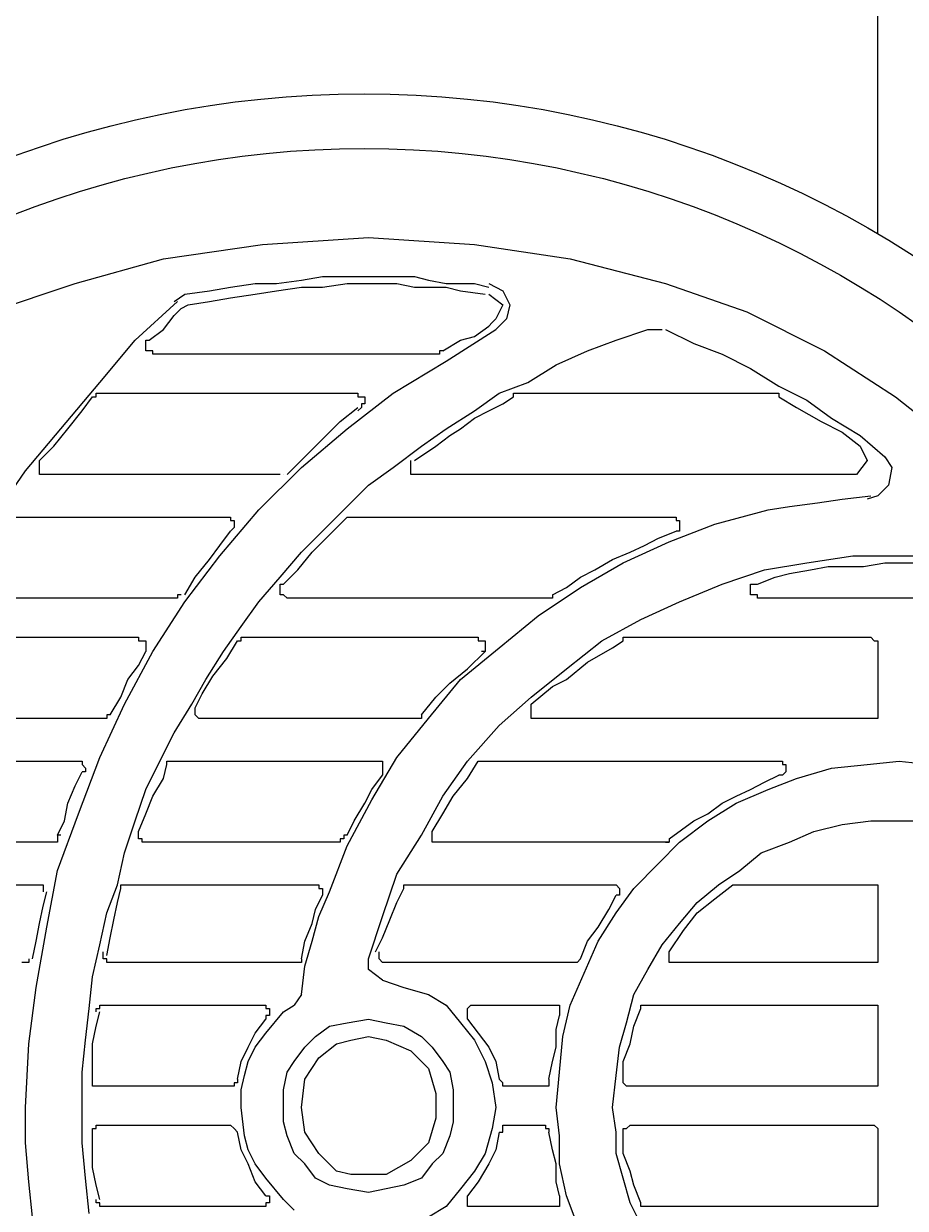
# Model space of a CAD drawing. Extents: x -14808 to 281570, y -29214 to 19989.
# Drawn here: x -57.2 to 55.7, y 10421.3 to 10573 of the extents above; entities that cross this region are included whole.
import ezdxf

# ---------------------------------------------------------------- set-up
doc = ezdxf.new("R2010")
doc.units = 0
doc.header["$LTSCALE"] = 0.25
doc.layers.add('PW-EQPM', color=31, linetype='Continuous')

# ---------------------------------------------------------------- blocks, each defined once
blk = doc.blocks.new('P-10 Top')
blk.add_lwpolyline([(-542.27, 122.24), (-542.27, 158.15, 0.414214), (-558.66, 174.54), (-657.42, 174.54, 0.414214), (-673.81, 158.15), (-673.81, 122.24)], format="xyb")
for points in [[(-607.48, 121.77), (-593.9, 120.87), (-581.68, 119.05), (-569.46, 115.89), (-559.04, 112.27), (-549.08, 107.26), (-540.02, 101.39), (-531.42, 94.61), (-524.18, 86.91), (-517.84, 78.75), (-511.93, 70.15), (-507.41, 61.08), (-503.33, 51.59), (-500.18, 41.16), (-498.35, 31.2), (-496.99, 20.78), (-496.56, 10.39), (-496.99, -0.04), (-498.35, -10.46)], [(-716.6, -10.46), (-717.96, -0.04), (-718.42, 10.39), (-717.96, 20.78), (-716.6, 31.2), (-714.34, 41.16), (-711.62, 51.12), (-708, 61.08), (-703.02, 70.15), (-697.58, 78.75), (-690.8, 86.91), (-683.56, 94.61), (-675.4, 101.39), (-665.9, 107.26), (-655.94, 112.27), (-645.06, 115.89), (-633.74, 119.05), (-621.06, 120.87), (-607.48, 121.77), (-607.48, 121.77)]]:
    blk.add_lwpolyline(points)
at = {"color": 8}
for points in [[(-631.02, 114.53), (-627.86, 114.97), (-625.14, 115.43), (-621.98, 115.89), (-619.26, 115.89), (-616.08, 116.33), (-613.38, 116.79), (-610.2, 116.79), (-607.48, 116.79), (-605.68, 116.79), (-603.86, 116.79), (-601.6, 116.79), (-599.78, 116.33), (-597.52, 115.89), (-595.72, 115.89), (-593.9, 115.89), (-592.07, 115.43)], [(-631.02, 114.53), (-627.86, 114.97), (-625.14, 115.43), (-621.98, 115.89), (-619.26, 115.89), (-616.08, 116.33), (-613.38, 116.79), (-610.2, 116.79), (-607.48, 116.79), (-605.68, 116.79), (-603.86, 116.79), (-601.6, 116.79), (-599.78, 116.33), (-597.52, 115.89), (-595.72, 115.89), (-593.9, 115.89), (-592.07, 115.43)], [(-630.58, 113.17), (-627.86, 113.61), (-625.14, 114.07), (-621.98, 114.53), (-619.26, 114.97), (-616.08, 115.43), (-613.38, 115.43), (-610.2, 115.89), (-607.48, 115.89), (-605.68, 115.89), (-603.86, 115.89), (-601.6, 115.43), (-599.78, 115.43), (-597.52, 115.43), (-595.72, 114.97), (-592.54, 114.53)], [(-630.58, 113.17), (-627.86, 113.61), (-625.14, 114.07), (-621.98, 114.53), (-619.26, 114.97), (-616.08, 115.43), (-613.38, 115.43), (-610.2, 115.89), (-607.48, 115.89), (-605.68, 115.89), (-603.86, 115.89), (-601.6, 115.43), (-599.78, 115.43), (-597.52, 115.43), (-595.72, 114.97), (-592.54, 114.53)], [(-592.07, 115.89), (-590.28, 114.97), (-589.38, 113.17), (-589.82, 111.35), (-591.18, 109.99)], [(-592.07, 115.89), (-590.28, 114.97), (-589.38, 113.17), (-589.82, 111.35), (-591.18, 109.99)], [(-632.38, 113.61), (-631.02, 114.53)], [(-632.38, 113.61), (-631.02, 114.53)], [(-592.07, 114.53), (-590.28, 113.17), (-591.18, 111.35), (-591.64, 110.91)], [(-592.07, 114.53), (-590.28, 113.17), (-591.18, 111.35), (-591.64, 110.91)], [(-676.76, -7.27), (-677.66, -1.4), (-677.66, 4.48), (-678.12, 10.39), (-677.66, 17.63), (-677.22, 24.86), (-676.3, 32.57), (-674.94, 39.37), (-673.14, 46.61), (-670.88, 53.38), (-668.6, 60.19), (-665.9, 66.99), (-662.72, 73.33), (-659.1, 79.67), (-655.48, 85.98), (-651.4, 91.89), (-646.88, 97.3), (-641.9, 103.21), (-637.36, 108.63), (-631.94, 113.61)], [(-676.76, -7.27), (-677.66, -1.4), (-677.66, 4.48), (-678.12, 10.39), (-677.66, 17.63), (-677.22, 24.86), (-676.3, 32.57), (-674.94, 39.37), (-673.14, 46.61), (-670.88, 53.38), (-668.6, 60.19), (-665.9, 66.99), (-662.72, 73.33), (-659.1, 79.67), (-655.48, 85.98), (-651.4, 91.89), (-646.88, 97.3), (-641.9, 103.21), (-637.36, 108.63), (-631.94, 113.61)], [(-635.56, 108.63), (-633.74, 109.99), (-632.38, 111.81), (-631.48, 112.71)], [(-635.56, 108.63), (-633.74, 109.99), (-632.38, 111.81), (-631.48, 112.71)], [(-631.48, 112.71), (-630.58, 113.17)], [(-631.48, 112.71), (-630.58, 113.17)], [(-597.98, 107.26), (-595.72, 108.63), (-593.9, 109.09), (-592.07, 110.45), (-591.64, 110.91)], [(-597.98, 107.26), (-595.72, 108.63), (-593.9, 109.09), (-592.07, 110.45), (-591.64, 110.91)], [(-650.5, -3.66), (-650.96, 0.86), (-651.4, 5.84), (-651.4, 10.39), (-650.96, 18.52), (-650.04, 25.76), (-648.68, 33.46), (-647.32, 40.73), (-644.62, 47.97), (-641.9, 55.21), (-638.72, 62.01), (-635.1, 68.79), (-631.02, 75.13), (-626.5, 81), (-621.52, 86.91), (-616.08, 92.32), (-610.2, 97.3), (-604.32, 101.85), (-597.52, 105.93), (-591.18, 109.99)], [(-650.5, -3.66), (-650.96, 0.86), (-651.4, 5.84), (-651.4, 10.39), (-650.96, 18.52), (-650.04, 25.76), (-648.68, 33.46), (-647.32, 40.73), (-644.62, 47.97), (-641.9, 55.21), (-638.72, 62.01), (-635.1, 68.79), (-631.02, 75.13), (-626.5, 81), (-621.52, 86.91), (-616.08, 92.32), (-610.2, 97.3), (-604.32, 101.85), (-597.52, 105.93), (-591.18, 109.99)], [(-643.26, -3.19), (-643.7, 1.32), (-644.16, 5.84), (-644.16, 10.39), (-644.16, 14.9), (-643.7, 18.99), (-643.26, 23.07), (-642.8, 27.12), (-641.9, 31.2), (-640.98, 35.29), (-639.64, 38.91), (-638.72, 42.99), (-637.36, 47.07), (-636, 51.12), (-634.2, 54.74), (-632.38, 58.36), (-630.12, 62.01), (-628.32, 65.17), (-626.04, 68.79), (-623.78, 71.97), (-621.52, 75.13), (-618.8, 78.31), (-616.08, 81.47), (-613.38, 84.19), (-610.2, 87.34), (-607.48, 90.07), (-604.32, 92.32), (-600.7, 95.05), (-597.52, 97.3), (-593.9, 99.59), (-590.74, 101.85), (-587.09, 103.21), (-583.47, 105.47), (-579.42, 107.26), (-575.77, 108.63), (-571.72, 109.99)], [(-643.26, -3.19), (-643.7, 1.32), (-644.16, 5.84), (-644.16, 10.39), (-644.16, 14.9), (-643.7, 18.99), (-643.26, 23.07), (-642.8, 27.12), (-641.9, 31.2), (-640.98, 35.29), (-639.64, 38.91), (-638.72, 42.99), (-637.36, 47.07), (-636, 51.12), (-634.2, 54.74), (-632.38, 58.36), (-630.12, 62.01), (-628.32, 65.17), (-626.04, 68.79), (-623.78, 71.97), (-621.52, 75.13), (-618.8, 78.31), (-616.08, 81.47), (-613.38, 84.19), (-610.2, 87.34), (-607.48, 90.07), (-604.32, 92.32), (-600.7, 95.05), (-597.52, 97.3), (-593.9, 99.59), (-590.74, 101.85), (-587.09, 103.21), (-583.47, 105.47), (-579.42, 107.26), (-575.77, 108.63), (-571.72, 109.99)], [(-571.72, 109.99), (-569.9, 109.99), (-569.9, 109.99)], [(-571.72, 109.99), (-569.9, 109.99), (-569.9, 109.99)], [(-569.46, 109.99), (-565.81, 108.19), (-562.19, 106.83), (-558.57, 105.01), (-554.96, 102.75), (-551.34, 100.95), (-548.18, 98.67), (-544.53, 96.41), (-541.38, 93.69)], [(-569.46, 109.99), (-565.81, 108.19), (-562.19, 106.83), (-558.57, 105.01), (-554.96, 102.75), (-551.34, 100.95), (-548.18, 98.67), (-544.53, 96.41), (-541.38, 93.69)], [(-635.1, 106.83), (-635.1, 107.26), (-635.56, 107.26), (-635.56, 107.26), (-635.56, 107.26), (-635.56, 107.26), (-635.56, 107.26), (-635.56, 107.26), (-636, 107.26), (-636, 107.26), (-636, 107.73), (-636, 107.73), (-636, 107.73), (-636, 107.73), (-636, 107.73), (-636, 108.19), (-636, 108.19), (-636, 108.19), (-636, 108.63), (-636, 108.63), (-636, 108.63), (-635.56, 108.63)], [(-598.41, 106.83), (-635.1, 106.83)], [(-598.41, 107.26), (-598.41, 106.83)], [(-597.98, 107.26), (-597.98, 107.26), (-598.41, 107.26), (-598.41, 107.26), (-598.41, 107.26), (-598.41, 107.26), (-598.41, 107.26), (-598.41, 107.26), (-598.41, 107.26)], [(-642.34, 101.39), (-642.34, 101.85), (-642.34, 101.85), (-641.9, 101.85)], [(-641.9, 101.85), (-609.3, 101.85)], [(-641.9, 101.85), (-641.9, 101.85), (-641.9, 101.85), (-641.9, 101.85)], [(-609.3, 101.85), (-608.84, 101.85), (-608.84, 101.85), (-608.84, 101.85), (-608.84, 101.85), (-608.84, 101.39), (-608.37, 101.39), (-608.37, 101.39), (-608.37, 101.39), (-608.37, 101.39), (-607.94, 101.39), (-607.94, 100.95), (-607.94, 100.95), (-607.94, 100.49), (-607.94, 100.49), (-607.94, 100.49), (-607.94, 100.49), (-608.37, 100.49), (-608.37, 100.03), (-608.37, 100.03), (-608.37, 100.03), (-608.84, 99.59)], [(-588.92, 101.39), (-588.92, 101.85), (-588.92, 101.85), (-588.92, 101.85), (-588.45, 101.85), (-588.45, 101.85), (-588.45, 101.85), (-588.45, 101.85), (-588.45, 101.85)], [(-588.45, 101.85), (-588.02, 101.85)], [(-588.02, 101.85), (-555.42, 101.85)], [(-555.42, 101.85), (-554.96, 101.85), (-554.96, 101.85), (-554.96, 101.85), (-554.96, 101.85)], [(-554.96, 101.85), (-554.96, 101.85), (-554.96, 101.85), (-554.96, 101.85), (-554.96, 101.85)], [(-554.96, 101.85), (-554.96, 101.39)], [(-649.6, 93.25), (-647.78, 95.05), (-645.98, 97.3), (-644.16, 99.59), (-642.8, 101.39)], [(-649.6, 93.25), (-647.78, 95.05), (-645.98, 97.3), (-644.16, 99.59), (-642.8, 101.39)], [(-642.8, 101.39), (-642.8, 101.39), (-642.8, 101.39), (-642.34, 101.39)], [(-601.6, 93.25), (-598.88, 95.05), (-597.08, 96.41), (-595.72, 97.3), (-593.9, 98.67), (-592.07, 99.59), (-590.28, 100.49), (-588.92, 101.39)], [(-601.6, 93.25), (-598.88, 95.05), (-597.08, 96.41), (-595.72, 97.3), (-593.9, 98.67), (-592.07, 99.59), (-590.28, 100.49), (-588.92, 101.39)], [(-554.96, 101.39), (-552.7, 100.03), (-549.51, 98.23), (-546.82, 96.87), (-544.53, 95.05)], [(-554.96, 101.39), (-552.7, 100.03), (-549.51, 98.23), (-546.82, 96.87), (-544.53, 95.05)], [(-617.9, 91.43), (-615.64, 93.69), (-613.38, 95.97), (-611.1, 98.23), (-608.84, 100.03)], [(-617.9, 91.43), (-615.64, 93.69), (-613.38, 95.97), (-611.1, 98.23), (-608.84, 100.03)], [(-544.53, 95.05), (-543.63, 93.25), (-545, 91.43), (-545.89, 91.43)], [(-544.53, 95.05), (-543.63, 93.25), (-545, 91.43), (-545.89, 91.43)], [(-648.68, 91.43), (-648.68, 91.43), (-648.68, 91.43), (-649.14, 91.43), (-649.14, 91.43), (-649.14, 91.43), (-649.6, 91.43), (-649.6, 91.43), (-649.6, 91.43), (-649.6, 91.43), (-649.6, 91.89), (-649.6, 91.89), (-649.6, 91.89), (-649.6, 92.32), (-649.6, 92.32), (-649.6, 92.32), (-649.6, 92.32), (-649.6, 92.32), (-649.6, 92.79), (-649.6, 92.79), (-649.6, 92.79), (-649.6, 93.25)], [(-601.6, 91.43), (-601.6, 91.43), (-601.6, 91.43), (-601.6, 91.43), (-601.6, 91.43), (-602.06, 91.43), (-602.06, 91.43), (-602.06, 91.43), (-602.06, 91.43), (-602.06, 91.89), (-602.06, 91.89), (-602.06, 92.32), (-602.06, 92.32), (-602.06, 92.32), (-602.06, 92.32), (-602.06, 92.32), (-602.06, 92.79), (-602.06, 92.79), (-602.06, 93.25), (-602.06, 93.25), (-602.06, 93.25), (-602.06, 93.25)], [(-541.38, 93.69), (-540.48, 92.32), (-540.91, 90.07), (-542.27, 88.71), (-543.63, 88.27)], [(-541.38, 93.69), (-540.48, 92.32), (-540.91, 90.07), (-542.27, 88.71), (-543.63, 88.27)], [(-618.8, 91.43), (-648.68, 91.43)], [(-618.8, 91.43), (-618.8, 91.43), (-618.8, 91.43)], [(-618.36, 91.43), (-618.36, 91.43), (-618.36, 91.43), (-618.36, 91.43), (-618.36, 91.43), (-618.36, 91.43)], [(-618.36, 91.43), (-618.36, 91.43), (-618.36, 91.43)], [(-545.89, 91.43), (-601.6, 91.43)], [(-616.08, 24.86), (-615.64, 28.48), (-614.71, 31.67), (-613.82, 34.82), (-612.46, 38.01), (-610.2, 43.89), (-607.04, 49.76), (-603.86, 55.21), (-599.78, 60.19), (-595.72, 65.17), (-590.74, 69.25), (-585.76, 73.33), (-580.32, 76.95), (-574.88, 80.11), (-569, 82.83), (-563.12, 85.09), (-556.32, 86.91), (-553.59, 87.34), (-549.98, 87.81), (-546.82, 88.27), (-543.17, 88.71)], [(-616.08, 24.86), (-615.64, 28.48), (-614.71, 31.67), (-613.82, 34.82), (-612.46, 38.01), (-610.2, 43.89), (-607.04, 49.76), (-603.86, 55.21), (-599.78, 60.19), (-595.72, 65.17), (-590.74, 69.25), (-585.76, 73.33), (-580.32, 76.95), (-574.88, 80.11), (-569, 82.83), (-563.12, 85.09), (-556.32, 86.91), (-553.59, 87.34), (-549.98, 87.81), (-546.82, 88.27), (-543.17, 88.71)], [(-653.66, 85.98), (-625.6, 85.98)], [(-625.6, 85.98), (-625.6, 85.98), (-625.6, 85.98), (-625.14, 85.98), (-625.14, 85.98), (-625.14, 85.98), (-625.14, 85.98), (-625.14, 85.55), (-625.14, 85.55), (-625.14, 85.55), (-624.67, 85.55), (-624.67, 85.55), (-624.67, 85.55), (-624.67, 85.09), (-624.67, 85.09), (-624.67, 85.09), (-624.67, 85.09), (-624.67, 85.09), (-624.67, 84.65), (-624.67, 84.65), (-625.14, 84.19), (-625.14, 84.19)], [(-618.36, 77.38), (-616.54, 79.21), (-614.71, 81.47), (-612.46, 83.73), (-610.66, 85.55)], [(-618.36, 77.38), (-616.54, 79.21), (-614.71, 81.47), (-612.46, 83.73), (-610.66, 85.55)], [(-610.66, 85.55), (-610.66, 85.55), (-610.2, 85.98)], [(-610.2, 85.98), (-610.2, 85.98), (-609.73, 85.98)], [(-610.2, 85.98), (-610.2, 85.98), (-610.2, 85.98), (-610.2, 85.98), (-610.2, 85.98), (-610.2, 85.98)], [(-609.73, 85.98), (-568.53, 85.98)], [(-568.53, 85.98), (-568.53, 85.98), (-568.53, 85.98), (-568.1, 85.98), (-568.1, 85.98), (-568.1, 85.98), (-568.1, 85.55), (-568.1, 85.55), (-567.64, 85.55), (-567.64, 85.55), (-567.64, 85.55), (-567.64, 85.55), (-567.64, 85.09), (-567.64, 85.09), (-567.64, 85.09), (-567.64, 85.09), (-567.64, 85.09), (-567.64, 84.65), (-567.64, 84.65), (-567.64, 84.19), (-568.1, 84.19), (-568.1, 84.19), (-568.1, 84.19), (-568.1, 84.19), (-568.1, 84.19)], [(-631.02, 76.02), (-629.68, 78.31), (-627.86, 80.57), (-626.5, 82.36), (-625.14, 84.19)], [(-631.02, 76.02), (-629.68, 78.31), (-627.86, 80.57), (-626.5, 82.36), (-625.14, 84.19)], [(-583.94, 76.02), (-582.11, 76.95), (-580.32, 78.31), (-578.49, 79.21), (-576.24, 80.57), (-573.98, 81.47), (-572.15, 82.36), (-570.36, 83.29), (-568.1, 84.19)], [(-583.94, 76.02), (-582.11, 76.95), (-580.32, 78.31), (-578.49, 79.21), (-576.24, 80.57), (-573.98, 81.47), (-572.15, 82.36), (-570.36, 83.29), (-568.1, 84.19)], [(-607.48, 29.41), (-605.68, 34.82), (-603.86, 40.27), (-600.7, 45.25), (-597.98, 50.23), (-594.8, 54.74), (-590.74, 59.29), (-586.66, 62.91), (-582.11, 66.53), (-577.6, 70.15), (-572.62, 72.87), (-567.64, 75.13), (-562.19, 77.38), (-556.78, 79.21), (-551.34, 80.11), (-545.46, 81), (-539.55, 81), (-536.4, 81), (-533.68, 81), (-530.95, 80.57), (-528.23, 80.57)], [(-607.48, 29.41), (-605.68, 34.82), (-603.86, 40.27), (-600.7, 45.25), (-597.98, 50.23), (-594.8, 54.74), (-590.74, 59.29), (-586.66, 62.91), (-582.11, 66.53), (-577.6, 70.15), (-572.62, 72.87), (-567.64, 75.13), (-562.19, 77.38), (-556.78, 79.21), (-551.34, 80.11), (-545.46, 81), (-539.55, 81), (-536.4, 81), (-533.68, 81), (-530.95, 80.57), (-528.23, 80.57)], [(-557.68, 77.38), (-555.42, 78.31), (-553.59, 78.75), (-550.87, 79.21), (-548.61, 79.67), (-546.36, 79.67), (-544.1, 79.67), (-541.38, 80.11), (-539.55, 80.11), (-536.86, 80.11), (-534.14, 79.67), (-531.42, 79.67), (-528.7, 79.21)], [(-557.68, 77.38), (-555.42, 78.31), (-553.59, 78.75), (-550.87, 79.21), (-548.61, 79.67), (-546.36, 79.67), (-544.1, 79.67), (-541.38, 80.11), (-539.55, 80.11), (-536.86, 80.11), (-534.14, 79.67), (-531.42, 79.67), (-528.7, 79.21)], [(-617.9, 75.59), (-617.9, 75.59), (-617.9, 75.59), (-617.9, 75.59), (-618.36, 76.02), (-618.36, 76.02), (-618.36, 76.02), (-618.36, 76.02), (-618.36, 76.02), (-618.36, 76.02), (-618.8, 76.02), (-618.8, 76.49), (-618.8, 76.49), (-618.8, 76.49), (-618.8, 76.95), (-618.8, 76.95), (-618.8, 76.95), (-618.8, 76.95), (-618.8, 76.95), (-618.8, 77.38), (-618.36, 77.38), (-618.36, 77.38)], [(-557.21, 75.59), (-557.68, 75.59), (-557.68, 75.59), (-557.68, 75.59), (-557.68, 76.02), (-557.68, 76.02), (-558.14, 76.02), (-558.14, 76.02), (-558.14, 76.02), (-558.14, 76.02), (-558.57, 76.02), (-558.57, 76.02), (-558.57, 76.49), (-558.57, 76.49), (-558.57, 76.95), (-558.57, 76.95), (-558.57, 76.95), (-558.57, 76.95), (-558.57, 76.95), (-558.57, 77.38), (-558.57, 77.38), (-558.14, 77.38), (-558.14, 77.38), (-558.14, 77.38), (-557.68, 77.38), (-557.68, 77.38), (-557.68, 77.38), (-557.68, 77.38)], [(-631.48, 76.02), (-631.94, 76.02), (-631.94, 76.02), (-631.94, 75.59), (-631.94, 75.59)], [(-631.48, 76.02), (-631.48, 76.02), (-631.48, 76.02)], [(-583.94, 76.02), (-583.94, 76.02), (-583.94, 76.02), (-583.94, 75.59), (-583.94, 75.59), (-584.4, 75.59), (-584.4, 75.59), (-584.4, 75.59), (-584.4, 75.59)], [(-632.38, 75.59), (-659.1, 75.59)], [(-632.38, 75.59), (-632.38, 75.59)], [(-631.94, 75.59), (-631.94, 75.59), (-632.38, 75.59)], [(-584.4, 75.59), (-617.9, 75.59)], [(-584.4, 75.59), (-584.4, 75.59)], [(-526.87, 75.59), (-557.21, 75.59)], [(-662.72, 70.61), (-636.92, 70.61)], [(-636.92, 70.61), (-636.92, 70.61), (-636.92, 70.61), (-636.92, 70.15), (-636.46, 70.15), (-636.46, 70.15), (-636.46, 70.15), (-636, 70.15), (-636, 70.15), (-636, 70.15), (-636, 69.68), (-636, 69.68), (-636, 69.68), (-636, 69.25), (-636, 69.25), (-636, 69.25), (-636, 69.25), (-636, 68.79), (-636, 68.79)], [(-629.68, 61.55), (-628.76, 63.37), (-627.4, 65.63), (-625.6, 67.89), (-624.24, 70.15)], [(-629.68, 61.55), (-628.76, 63.37), (-627.4, 65.63), (-625.6, 67.89), (-624.24, 70.15)], [(-624.24, 70.15), (-624.24, 70.15), (-623.78, 70.15), (-623.78, 70.15), (-623.78, 70.15)], [(-624.24, 70.15), (-624.24, 70.15), (-624.24, 70.15)], [(-623.78, 70.61), (-623.34, 70.61)], [(-623.78, 70.15), (-623.78, 70.61), (-623.78, 70.61)], [(-623.34, 70.61), (-593.43, 70.61)], [(-593.43, 70.61), (-593.43, 70.61), (-593.43, 70.61), (-593.43, 70.15), (-593.43, 70.15), (-593, 70.15), (-593, 70.15), (-593, 70.15), (-592.54, 70.15), (-592.54, 70.15), (-592.54, 69.68), (-592.54, 69.68), (-592.54, 69.68), (-592.54, 69.25), (-592.54, 69.25), (-592.54, 69.25), (-592.54, 69.25), (-592.54, 69.25), (-592.54, 68.79), (-592.54, 68.79), (-593, 68.79), (-593, 68.79)], [(-586.66, 62.01), (-583.94, 64.27), (-582.11, 65.17), (-579.42, 67.42), (-576.24, 69.25), (-574.88, 70.15)], [(-586.66, 62.01), (-583.94, 64.27), (-582.11, 65.17), (-579.42, 67.42), (-576.24, 69.25), (-574.88, 70.15)], [(-574.88, 70.61), (-543.17, 70.61)], [(-574.88, 70.61), (-574.88, 70.61)], [(-574.88, 70.15), (-574.88, 70.15), (-574.88, 70.15), (-574.88, 70.15), (-574.88, 70.15), (-574.88, 70.61), (-574.88, 70.61), (-574.88, 70.61), (-574.88, 70.61)], [(-543.17, 70.61), (-543.17, 70.61), (-543.17, 70.61), (-542.74, 70.15), (-542.74, 70.15), (-542.27, 70.15), (-542.27, 70.15), (-542.27, 70.15), (-542.27, 70.15), (-542.27, 70.15), (-542.27, 70.15), (-542.27, 69.68), (-542.27, 69.68), (-542.27, 69.68), (-542.27, 69.25), (-542.27, 69.25)], [(-640.54, 60.65), (-639.18, 62.91), (-638.28, 65.17), (-636.92, 66.99), (-636, 68.79)], [(-640.54, 60.65), (-639.18, 62.91), (-638.28, 65.17), (-636.92, 66.99), (-636, 68.79)], [(-600.7, 60.65), (-598.88, 62.91), (-597.08, 64.7), (-594.8, 66.53), (-592.54, 68.79)], [(-600.7, 60.65), (-598.88, 62.91), (-597.08, 64.7), (-594.8, 66.53), (-592.54, 68.79)], [(-542.27, 69.25), (-542.27, 61.08)], [(-628.76, 60.19), (-628.76, 60.19), (-628.76, 60.19), (-628.76, 60.19), (-629.22, 60.19), (-629.22, 60.19), (-629.22, 60.19), (-629.68, 60.65), (-629.68, 60.65), (-629.68, 60.65), (-629.68, 60.65), (-629.68, 60.65), (-629.68, 61.08), (-629.68, 61.08), (-629.68, 61.08), (-629.68, 61.08), (-629.68, 61.08), (-629.68, 61.55), (-629.68, 61.55)], [(-585.76, 60.19), (-585.76, 60.19), (-585.76, 60.19), (-586.2, 60.19), (-586.2, 60.19), (-586.2, 60.19), (-586.66, 60.19), (-586.66, 60.65), (-586.66, 60.65), (-586.66, 60.65), (-586.66, 60.65), (-586.66, 60.65), (-586.66, 60.65), (-586.66, 61.08), (-586.66, 61.08), (-586.66, 61.08), (-586.66, 61.08), (-586.66, 61.55), (-586.66, 61.55), (-586.66, 61.55), (-586.66, 62.01), (-586.66, 62.01)], [(-542.27, 61.08), (-542.27, 61.08), (-542.27, 60.65), (-542.27, 60.65), (-542.27, 60.65), (-542.27, 60.65), (-542.27, 60.65), (-542.27, 60.65), (-542.27, 60.19), (-542.27, 60.19), (-542.27, 60.19), (-542.74, 60.19), (-542.74, 60.19), (-543.17, 60.19), (-543.17, 60.19), (-543.17, 60.19)], [(-641.44, 60.19), (-666.34, 60.19)], [(-640.54, 60.65), (-640.54, 60.65), (-640.98, 60.65), (-640.98, 60.19), (-640.98, 60.19), (-640.98, 60.19), (-641.44, 60.19)], [(-641.44, 60.19), (-641.44, 60.19)], [(-641.44, 60.19), (-641.44, 60.19), (-641.44, 60.19), (-641.44, 60.19), (-641.44, 60.19)], [(-640.54, 60.65), (-640.54, 60.65)], [(-601.6, 60.19), (-628.76, 60.19)], [(-601.6, 60.19), (-601.6, 60.19)], [(-601.14, 60.19), (-601.6, 60.19), (-601.6, 60.19)], [(-600.7, 60.19), (-600.7, 60.19), (-601.14, 60.19), (-601.14, 60.19), (-601.14, 60.19)], [(-600.7, 60.65), (-600.7, 60.65), (-600.7, 60.19)], [(-543.17, 60.19), (-585.76, 60.19)], [(-668.6, 54.74), (-645.06, 54.74)], [(-645.06, 54.74), (-645.06, 54.74), (-644.62, 54.74), (-644.62, 54.74), (-644.16, 54.74), (-644.16, 54.74), (-644.16, 54.74), (-644.16, 54.74), (-644.16, 54.74), (-644.16, 54.31), (-644.16, 54.31), (-644.16, 54.31), (-643.7, 53.85), (-643.7, 53.85), (-643.7, 53.85), (-643.7, 53.85), (-643.7, 53.85), (-643.7, 53.38), (-644.16, 53.38)], [(-633.3, 54.31), (-633.3, 54.31), (-633.3, 54.74), (-633.3, 54.74), (-633.3, 54.74), (-632.84, 54.74)], [(-632.84, 54.74), (-632.84, 54.74), (-632.38, 54.74), (-632.38, 54.74), (-632.38, 54.74)], [(-632.84, 54.74), (-632.84, 54.74)], [(-632.38, 54.74), (-606.58, 54.74)], [(-632.38, 54.74), (-632.38, 54.74)], [(-606.58, 54.74), (-606.58, 54.74), (-606.58, 54.74), (-606.58, 54.74), (-606.12, 54.74), (-606.12, 54.74), (-606.12, 54.74), (-605.68, 54.74), (-605.68, 54.31), (-605.68, 54.31), (-605.68, 54.31), (-605.68, 53.85), (-605.68, 53.85), (-605.68, 53.85), (-605.68, 53.85), (-605.68, 53.38), (-605.68, 53.38), (-605.68, 53.38), (-605.68, 52.95)], [(-599.34, 45.71), (-597.98, 47.97), (-596.62, 50.23), (-594.8, 52.49), (-593.43, 54.74)], [(-599.34, 45.71), (-597.98, 47.97), (-596.62, 50.23), (-594.8, 52.49), (-593.43, 54.74)], [(-593.43, 54.74), (-593.43, 54.74), (-593, 54.74), (-593, 54.74)], [(-593.43, 54.74), (-593.43, 54.74), (-593.43, 54.74), (-593.43, 54.74)], [(-593, 54.74), (-593, 54.74), (-592.54, 54.74)], [(-592.54, 54.74), (-555.42, 54.74)], [(-592.54, 54.74), (-592.54, 54.74)], [(-580.78, -4.55), (-582.11, -0.93), (-583.04, 3.15), (-583.04, 6.77), (-583.47, 10.39), (-583.04, 14.9), (-582.58, 19.45), (-581.68, 23.5), (-579.86, 27.59), (-578.06, 31.67), (-575.77, 35.29), (-573.51, 38.44), (-570.36, 41.63), (-567.64, 44.35), (-564.02, 47.07), (-560.4, 49.33), (-556.32, 51.12), (-552.7, 52.49), (-548.18, 53.85), (-543.63, 54.31), (-539.55, 54.74), (-535.5, 54.31)], [(-580.78, -4.55), (-582.11, -0.93), (-583.04, 3.15), (-583.04, 6.77), (-583.47, 10.39), (-583.04, 14.9), (-582.58, 19.45), (-581.68, 23.5), (-579.86, 27.59), (-578.06, 31.67), (-575.77, 35.29), (-573.51, 38.44), (-570.36, 41.63), (-567.64, 44.35), (-564.02, 47.07), (-560.4, 49.33), (-556.32, 51.12), (-552.7, 52.49), (-548.18, 53.85), (-543.63, 54.31), (-539.55, 54.74), (-535.5, 54.31)], [(-555.42, 54.74), (-554.96, 54.74), (-554.96, 54.74), (-554.96, 54.74), (-554.96, 54.74), (-554.96, 54.74), (-554.49, 54.74), (-554.49, 54.74), (-554.49, 54.31), (-554.49, 54.31), (-554.06, 54.31), (-554.06, 53.85), (-554.06, 53.85), (-554.06, 53.85), (-554.06, 53.85), (-554.06, 53.85), (-554.06, 53.38), (-554.06, 53.38), (-554.49, 52.95), (-554.49, 52.95), (-554.49, 52.95), (-554.49, 52.95), (-554.96, 52.95), (-554.96, 52.95), (-554.96, 52.95)], [(-647.32, 45.25), (-646.42, 47.07), (-645.98, 49.33), (-645.06, 51.59), (-644.16, 53.38)], [(-647.32, 45.25), (-646.42, 47.07), (-645.98, 49.33), (-645.06, 51.59), (-644.16, 53.38)], [(-636.92, 45.71), (-636, 47.97), (-635.1, 50.23), (-633.74, 52.49), (-633.3, 54.31)], [(-636.92, 45.71), (-636, 47.97), (-635.1, 50.23), (-633.74, 52.49), (-633.3, 54.31)], [(-633.3, 54.31), (-633.3, 54.31)], [(-610.2, 45.25), (-609.3, 47.07), (-607.94, 49.33), (-607.04, 51.12), (-605.68, 52.95)], [(-610.2, 45.25), (-609.3, 47.07), (-607.94, 49.33), (-607.04, 51.12), (-605.68, 52.95)], [(-569, 44.78), (-565.81, 47.07), (-564.02, 47.97), (-562.19, 49.33), (-560.4, 50.23), (-558.57, 51.12), (-556.78, 52.05), (-554.96, 52.95)], [(-569, 44.78), (-565.81, 47.07), (-564.02, 47.97), (-562.19, 49.33), (-560.4, 50.23), (-558.57, 51.12), (-556.78, 52.05), (-554.96, 52.95)], [(-572.62, -4.55), (-573.98, -1.83), (-574.88, 1.32), (-575.77, 4.48), (-575.77, 7.2), (-576.24, 10.39), (-575.77, 14.47), (-575.34, 18.09), (-574.44, 21.24), (-573.51, 24.86), (-571.72, 28.05), (-569.9, 31.2), (-567.64, 33.93), (-565.38, 36.65), (-562.66, 38.91), (-559.94, 40.73), (-557.21, 42.99), (-553.59, 44.35), (-550.44, 45.71), (-546.82, 46.61), (-543.17, 47.07), (-539.55, 47.07), (-535.5, 47.07)], [(-572.62, -4.55), (-573.98, -1.83), (-574.88, 1.32), (-575.77, 4.48), (-575.77, 7.2), (-576.24, 10.39), (-575.77, 14.47), (-575.34, 18.09), (-574.44, 21.24), (-573.51, 24.86), (-571.72, 28.05), (-569.9, 31.2), (-567.64, 33.93), (-565.38, 36.65), (-562.66, 38.91), (-559.94, 40.73), (-557.21, 42.99), (-553.59, 44.35), (-550.44, 45.71), (-546.82, 46.61), (-543.17, 47.07), (-539.55, 47.07), (-535.5, 47.07)], [(-636, 44.35), (-636, 44.35), (-636, 44.35), (-636, 44.35), (-636, 44.35), (-636.46, 44.35), (-636.46, 44.78), (-636.46, 44.78), (-636.92, 44.78), (-636.92, 44.78), (-636.92, 45.25), (-636.92, 45.25), (-636.92, 45.25), (-636.92, 45.25), (-636.92, 45.25), (-636.92, 45.71), (-636.92, 45.71), (-636.92, 45.71), (-636.92, 45.71)], [(-598.41, 44.35), (-598.41, 44.35), (-598.41, 44.35), (-598.88, 44.35), (-598.88, 44.35), (-599.34, 44.35), (-599.34, 44.78), (-599.34, 44.78), (-599.34, 44.78), (-599.34, 45.25), (-599.34, 45.25), (-599.34, 45.25), (-599.34, 45.25), (-599.34, 45.25), (-599.34, 45.71), (-599.34, 45.71), (-599.34, 45.71), (-599.34, 45.71), (-599.34, 45.71)], [(-647.78, 44.35), (-671.32, 44.35)], [(-647.32, 44.35), (-647.32, 44.35), (-647.78, 44.35), (-647.78, 44.35), (-647.78, 44.35)], [(-647.78, 44.35), (-647.78, 44.35)], [(-647.32, 45.25), (-647.32, 44.78), (-647.32, 44.78), (-647.32, 44.78), (-647.32, 44.78)], [(-646.88, 45.25), (-646.88, 45.25), (-647.32, 45.25)], [(-647.32, 44.78), (-647.32, 44.35)], [(-611.56, 44.35), (-636, 44.35)], [(-611.1, 44.35), (-611.56, 44.35)], [(-610.66, 45.25), (-610.66, 44.78), (-610.66, 44.78), (-610.66, 44.78), (-611.1, 44.78), (-611.1, 44.35)], [(-611.1, 44.35), (-611.1, 44.35), (-611.1, 44.35), (-611.1, 44.35), (-611.1, 44.35)], [(-611.1, 44.35), (-611.1, 44.35)], [(-610.2, 45.25), (-610.66, 45.25)], [(-569.46, 44.35), (-598.41, 44.35)], [(-569.46, 44.35), (-569.46, 44.35), (-569.46, 44.35)], [(-569, 44.35), (-569, 44.35), (-569, 44.35), (-569, 44.35), (-569.46, 44.35), (-569, 44.35)], [(-569, 44.78), (-569, 44.78), (-569, 44.35)], [(-673.14, 38.91), (-650.04, 38.91)], [(-650.5, 29.41), (-650.04, 31.67), (-649.6, 33.93), (-649.14, 36.18), (-648.68, 38.01)], [(-650.5, 29.41), (-650.04, 31.67), (-649.6, 33.93), (-649.14, 36.18), (-648.68, 38.01)], [(-650.04, 38.91), (-650.04, 38.91), (-650.04, 38.91), (-649.6, 38.91), (-649.6, 38.91), (-649.6, 38.91), (-649.6, 38.91), (-649.6, 38.91), (-649.6, 38.91), (-649.14, 38.91), (-649.14, 38.91), (-649.14, 38.44), (-649.14, 38.44), (-649.14, 38.44), (-649.14, 38.44), (-649.14, 38.44), (-649.14, 38.01), (-649.14, 38.01), (-649.14, 38.01)], [(-640.98, 29.84), (-640.54, 32.1), (-640.08, 34.39), (-639.64, 36.65), (-639.18, 38.44)], [(-640.98, 29.84), (-640.54, 32.1), (-640.08, 34.39), (-639.64, 36.65), (-639.18, 38.44)], [(-639.18, 38.44), (-639.18, 38.91), (-639.18, 38.91), (-639.18, 38.91), (-638.72, 38.91)], [(-639.18, 38.44), (-639.18, 38.44), (-639.18, 38.44)], [(-638.72, 38.91), (-638.72, 38.91), (-638.28, 38.91), (-638.28, 38.91), (-638.28, 38.91)], [(-638.72, 38.91), (-638.72, 38.91)], [(-638.28, 38.91), (-614.71, 38.91)], [(-638.28, 38.91), (-638.28, 38.91)], [(-614.71, 38.91), (-614.28, 38.91), (-614.28, 38.91), (-614.28, 38.91), (-613.82, 38.91), (-613.82, 38.91), (-613.82, 38.91), (-613.82, 38.91), (-613.82, 38.91), (-613.82, 38.91), (-613.82, 38.44), (-613.38, 38.44), (-613.38, 38.44), (-613.38, 38.44), (-613.38, 38.44), (-613.38, 38.01), (-613.38, 38.01), (-613.38, 38.01), (-613.38, 37.55)], [(-606.58, 30.31), (-605.68, 32.1), (-604.76, 34.39), (-603.86, 36.65), (-602.96, 38.44)], [(-606.58, 30.31), (-605.68, 32.1), (-604.76, 34.39), (-603.86, 36.65), (-602.96, 38.44)], [(-602.96, 38.91), (-602.5, 38.91), (-602.5, 38.91), (-602.5, 38.91), (-602.06, 38.91)], [(-602.96, 38.91), (-602.96, 38.91)], [(-602.96, 38.44), (-602.96, 38.91), (-602.96, 38.91), (-602.96, 38.91), (-602.96, 38.91), (-602.96, 38.91)], [(-602.96, 38.44), (-602.96, 38.44)], [(-602.06, 38.91), (-576.24, 38.91)], [(-602.06, 38.91), (-602.06, 38.91)], [(-576.24, 38.91), (-576.24, 38.91), (-576.24, 38.91), (-575.77, 38.91), (-575.77, 38.91), (-575.77, 38.91), (-575.77, 38.91), (-575.77, 38.91), (-575.77, 38.91), (-575.77, 38.91), (-575.34, 38.44), (-575.34, 38.44), (-575.34, 38.44), (-575.34, 38.44), (-575.34, 38.44), (-575.34, 38.44), (-575.34, 38.01), (-575.34, 38.01), (-575.34, 37.55), (-575.34, 37.55), (-575.34, 37.55), (-575.77, 37.55)], [(-569, 30.31), (-567.17, 33.03), (-565.38, 35.29), (-563.12, 37.08), (-560.83, 38.91)], [(-569, 30.31), (-567.17, 33.03), (-565.38, 35.29), (-563.12, 37.08), (-560.83, 38.91)], [(-560.83, 38.91), (-560.83, 38.91), (-560.83, 38.91), (-560.83, 38.91), (-560.83, 38.91), (-560.4, 38.91), (-560.4, 38.91), (-560.4, 38.91)], [(-560.83, 38.91), (-560.83, 38.91)], [(-560.4, 38.91), (-543.17, 38.91)], [(-560.4, 38.91), (-560.4, 38.91)], [(-543.17, 38.91), (-543.17, 38.91), (-543.17, 38.91), (-542.74, 38.91), (-542.74, 38.91), (-542.27, 38.91), (-542.27, 38.91), (-542.27, 38.91), (-542.27, 38.91), (-542.27, 38.91), (-542.27, 38.44), (-542.27, 38.44), (-542.27, 38.44), (-542.27, 38.44), (-542.27, 38.44), (-542.27, 38.44)], [(-542.27, 38.44), (-542.27, 29.84)], [(-616.08, 29.41), (-615.64, 31.67), (-614.71, 33.93), (-614.28, 35.75), (-613.38, 37.55)], [(-616.08, 29.41), (-615.64, 31.67), (-614.71, 33.93), (-614.28, 35.75), (-613.38, 37.55)], [(-580.32, 29.41), (-579.42, 31.67), (-578.06, 33.46), (-576.7, 35.75), (-575.77, 37.55)], [(-580.32, 29.41), (-579.42, 31.67), (-578.06, 33.46), (-576.7, 35.75), (-575.77, 37.55)], [(-650.96, 28.95), (-651.4, 28.95), (-651.4, 28.95), (-651.86, 28.95), (-651.86, 28.95)], [(-650.96, 29.41), (-650.96, 29.41), (-650.96, 29.41), (-650.96, 28.95), (-650.96, 28.95)], [(-650.96, 29.41), (-650.96, 29.41), (-650.96, 29.41)], [(-650.96, 28.95), (-650.96, 28.95)], [(-640.08, 28.95), (-640.08, 28.95), (-640.54, 28.95), (-640.54, 28.95), (-640.54, 28.95), (-640.54, 28.95), (-640.54, 28.95), (-640.98, 28.95), (-640.98, 29.41), (-640.98, 29.41), (-640.98, 29.41), (-641.44, 29.41), (-641.44, 29.41), (-641.44, 29.84), (-641.44, 29.84), (-641.44, 30.31)], [(-617, 28.95), (-640.08, 28.95)], [(-617, 28.95), (-617, 28.95)], [(-616.54, 28.95), (-616.54, 28.95), (-617, 28.95), (-617, 28.95), (-617, 28.95)], [(-616.08, 29.41), (-616.08, 29.41), (-616.08, 29.41), (-616.08, 28.95), (-616.54, 28.95)], [(-616.54, 28.95), (-616.54, 28.95)], [(-616.08, 29.41), (-616.08, 29.41), (-616.08, 29.41)], [(-605.68, 26.69), (-607.48, 28.05), (-607.48, 29.41)], [(-605.68, 26.69), (-607.48, 28.05), (-607.48, 29.41)], [(-605.22, 28.95), (-605.22, 28.95), (-605.22, 28.95), (-605.68, 28.95), (-605.68, 28.95), (-605.68, 28.95), (-605.68, 28.95), (-605.68, 28.95), (-605.68, 28.95), (-606.12, 29.41), (-606.12, 29.41), (-606.12, 29.41), (-606.12, 29.41), (-606.12, 29.41), (-606.12, 29.41), (-606.12, 29.84), (-606.12, 29.84), (-606.12, 30.31), (-606.12, 30.31)], [(-581.22, 28.95), (-605.22, 28.95)], [(-581.22, 28.95), (-581.22, 28.95)], [(-580.78, 28.95), (-580.78, 28.95), (-580.78, 28.95), (-581.22, 28.95), (-581.22, 28.95)], [(-580.32, 29.41), (-580.32, 29.41), (-580.78, 28.95), (-580.78, 28.95), (-580.78, 28.95), (-580.78, 28.95)], [(-580.78, 28.95), (-580.78, 28.95)], [(-580.32, 29.41), (-580.32, 29.41)], [(-568.1, 28.95), (-568.1, 28.95), (-568.1, 28.95), (-568.53, 28.95), (-568.53, 28.95), (-569, 28.95), (-569, 28.95), (-569, 28.95), (-569, 28.95), (-569, 29.41), (-569, 29.41), (-569, 29.41), (-569, 29.41), (-569, 29.41), (-569, 29.41), (-569, 29.84), (-569, 29.84), (-569, 30.31), (-569, 30.31), (-569, 30.31), (-569, 30.31), (-569, 30.31)], [(-543.17, 28.95), (-568.1, 28.95)], [(-542.27, 29.84), (-542.27, 29.84), (-542.27, 29.41), (-542.27, 29.41), (-542.27, 29.41), (-542.27, 29.41), (-542.27, 29.41), (-542.27, 28.95), (-542.27, 28.95), (-542.27, 28.95), (-542.27, 28.95), (-542.74, 28.95), (-542.74, 28.95), (-543.17, 28.95), (-543.17, 28.95), (-543.17, 28.95)], [(-605.68, 26.69), (-602.96, 25.76), (-599.78, 24.86), (-597.52, 23.5), (-595.72, 21.24), (-593.9, 18.99), (-592.54, 16.26), (-591.64, 13.54), (-591.18, 10.39), (-591.64, 7.67), (-592.54, 4.48), (-593.9, 2.22), (-595.72, -0.04), (-597.52, -2.29), (-599.78, -3.66), (-602.96, -5.02), (-605.68, -5.48)], [(-605.68, 26.69), (-602.96, 25.76), (-599.78, 24.86), (-597.52, 23.5), (-595.72, 21.24), (-593.9, 18.99), (-592.54, 16.26), (-591.64, 13.54), (-591.18, 10.39), (-591.64, 7.67), (-592.54, 4.48), (-593.9, 2.22), (-595.72, -0.04), (-597.52, -2.29), (-599.78, -3.66), (-602.96, -5.02), (-605.68, -5.48)], [(-616.08, 24.86), (-617, 23.5)], [(-616.08, 24.86), (-617, 23.5)], [(-642.34, 22.61), (-642.34, 23.07), (-642.34, 23.07), (-641.9, 23.07)], [(-641.9, 23.5), (-641.9, 23.5), (-641.44, 23.5), (-641.44, 23.5), (-641.44, 23.5), (-641.44, 23.5)], [(-641.9, 23.5), (-641.9, 23.5), (-641.9, 23.5)], [(-641.9, 23.07), (-641.9, 23.07), (-641.9, 23.07), (-641.9, 23.07), (-641.9, 23.5)], [(-641.44, 23.5), (-621.52, 23.5)], [(-641.44, 23.5), (-641.44, 23.5)], [(-617, -2.76), (-618.36, -1.4), (-620.62, 1.32), (-621.98, 3.15), (-622.88, 4.94), (-623.34, 6.77), (-623.78, 10.39), (-623.78, 12.65), (-623.34, 14.47), (-622.88, 16.26), (-621.98, 18.09), (-620.62, 19.88), (-618.36, 22.61), (-617, 23.5)], [(-617, -2.76), (-618.36, -1.4), (-620.62, 1.32), (-621.98, 3.15), (-622.88, 4.94), (-623.34, 6.77), (-623.78, 10.39), (-623.78, 12.65), (-623.34, 14.47), (-622.88, 16.26), (-621.98, 18.09), (-620.62, 19.88), (-618.36, 22.61), (-617, 23.5)], [(-621.52, 23.5), (-621.06, 23.5), (-621.06, 23.5), (-621.06, 23.5), (-620.62, 23.5), (-620.62, 23.5), (-620.62, 23.5), (-620.62, 23.5), (-620.62, 23.07), (-620.62, 23.07), (-620.16, 23.07), (-620.16, 23.07), (-620.16, 23.07), (-620.16, 22.61), (-620.16, 22.61), (-620.16, 22.61), (-620.16, 22.14), (-620.16, 22.14), (-620.16, 22.14), (-620.62, 22.14), (-620.62, 22.14), (-620.62, 21.71)], [(-594.8, 21.71), (-594.8, 22.14), (-594.8, 22.14), (-594.8, 22.14), (-594.8, 22.14), (-594.8, 22.14), (-594.8, 22.61), (-594.8, 22.61), (-594.8, 22.61), (-594.8, 23.07), (-594.8, 23.07), (-594.8, 23.07), (-594.8, 23.07), (-594.8, 23.07), (-594.36, 23.5), (-594.36, 23.5), (-594.36, 23.5), (-593.9, 23.5), (-593.9, 23.5), (-593.9, 23.5), (-593.9, 23.5), (-593.9, 23.5)], [(-593.9, 23.5), (-583.94, 23.5)], [(-583.94, 23.5), (-583.47, 23.5), (-583.47, 23.5), (-583.47, 23.5), (-583.47, 23.5), (-583.47, 23.5), (-583.47, 23.5), (-583.04, 23.5), (-583.04, 23.07), (-583.04, 23.07), (-583.04, 23.07), (-583.04, 23.07), (-583.04, 23.07), (-583.04, 23.07), (-583.04, 22.61), (-583.04, 22.61), (-583.04, 22.61), (-583.04, 22.14), (-583.04, 22.14)], [(-574.88, 14.47), (-574.88, 16.26), (-573.98, 18.52), (-573.51, 20.78), (-572.62, 23.07)], [(-574.88, 14.47), (-574.88, 16.26), (-573.98, 18.52), (-573.51, 20.78), (-572.62, 23.07)], [(-572.62, 23.5), (-572.15, 23.5), (-572.15, 23.5), (-572.15, 23.5), (-571.72, 23.5)], [(-572.62, 23.5), (-572.62, 23.5)], [(-572.62, 23.07), (-572.62, 23.07), (-572.62, 23.07), (-572.62, 23.5), (-572.62, 23.5)], [(-572.62, 23.07), (-572.62, 23.07), (-572.62, 23.07)], [(-571.72, 23.5), (-543.17, 23.5)], [(-571.72, 23.5), (-571.72, 23.5)], [(-543.17, 23.5), (-543.17, 23.5), (-543.17, 23.5), (-542.74, 23.5), (-542.74, 23.5), (-542.27, 23.5), (-542.27, 23.5), (-542.27, 23.5), (-542.27, 23.07), (-542.27, 23.07), (-542.27, 23.07), (-542.27, 23.07), (-542.27, 23.07), (-542.27, 23.07), (-542.27, 22.61), (-542.27, 22.61)], [(-642.8, 14.01), (-642.8, 16.26), (-642.8, 18.52), (-642.34, 20.78), (-641.9, 22.61)], [(-642.8, 14.01), (-642.8, 16.26), (-642.8, 18.52), (-642.34, 20.78), (-641.9, 22.61)], [(-624.24, 14.01), (-623.78, 16.26), (-622.88, 18.09), (-621.98, 19.88), (-620.62, 21.71)], [(-624.24, 14.01), (-623.78, 16.26), (-622.88, 18.09), (-621.98, 19.88), (-620.62, 21.71)], [(-607.48, 21.71), (-605.22, 21.24), (-602.96, 20.78), (-600.7, 19.45), (-599.34, 18.09), (-597.98, 16.26), (-597.08, 14.9), (-596.62, 12.65), (-596.62, 10.39), (-596.62, 8.56), (-597.08, 6.77), (-597.98, 4.48), (-599.34, 3.15), (-600.7, 1.32), (-602.96, 0.43), (-605.22, -0.04), (-607.48, -0.5), (-610.2, -0.04), (-612.46, 0.43), (-614.28, 1.32), (-615.64, 3.15), (-617, 4.48), (-617.9, 6.77), (-618.36, 8.56), (-618.36, 10.39), (-618.36, 12.65), (-617.9, 14.9), (-617, 16.26), (-615.64, 18.09), (-614.28, 19.45), (-612.46, 20.78), (-610.2, 21.24), (-607.48, 21.71), (-607.48, 21.71)], [(-594.8, 21.71), (-593.43, 19.88), (-592.07, 18.09), (-591.18, 16.26), (-590.74, 14.01)], [(-594.8, 21.71), (-593.43, 19.88), (-592.07, 18.09), (-591.18, 16.26), (-590.74, 14.01)], [(-584.4, 14.01), (-583.94, 16.26), (-583.47, 18.09), (-583.47, 20.35), (-583.04, 22.14)], [(-584.4, 14.01), (-583.94, 16.26), (-583.47, 18.09), (-583.47, 20.35), (-583.04, 22.14)], [(-542.27, 22.61), (-542.27, 14.01)], [(-607.48, 19.45), (-605.22, 18.99), (-602.06, 17.63), (-599.78, 15.37), (-598.88, 12.18), (-598.88, 9.03), (-599.78, 5.84), (-602.06, 3.58), (-605.22, 1.79), (-607.48, 1.79), (-609.73, 1.79), (-611.56, 2.22), (-613.82, 4.48), (-615.64, 7.2), (-616.08, 10.39), (-615.64, 14.01), (-613.82, 16.73), (-611.56, 18.52), (-609.73, 18.99), (-607.48, 19.45), (-607.48, 19.45)], [(-641.9, 13.11), (-641.9, 13.11), (-641.9, 13.11), (-641.9, 13.11), (-642.34, 13.11), (-642.34, 13.11), (-642.8, 13.11), (-642.8, 13.54), (-642.8, 13.54), (-642.8, 13.54), (-642.8, 13.54), (-642.8, 14.01), (-642.8, 14.01), (-642.8, 14.01), (-642.8, 14.01), (-642.8, 14.01)], [(-624.24, 14.01), (-624.24, 13.54), (-624.67, 13.54), (-624.67, 13.54), (-624.67, 13.11)], [(-624.24, 14.01), (-624.24, 14.01), (-624.24, 14.01)], [(-590.74, 14.01), (-590.74, 14.01), (-590.74, 14.01)], [(-590.28, 13.11), (-590.28, 13.54), (-590.28, 13.54), (-590.28, 13.54), (-590.74, 14.01)], [(-584.4, 14.01), (-584.4, 14.01), (-584.4, 14.01), (-584.4, 14.01), (-584.4, 14.01), (-584.4, 13.54), (-584.4, 13.54), (-584.4, 13.54), (-584.4, 13.11), (-584.84, 13.11), (-584.84, 13.11), (-584.84, 13.11), (-585.3, 13.11), (-585.3, 13.11), (-585.3, 13.11), (-585.3, 13.11)], [(-573.98, 13.11), (-573.98, 13.11), (-573.98, 13.11), (-573.98, 13.11), (-573.98, 13.11), (-574.44, 13.11), (-574.44, 13.11), (-574.88, 13.54), (-574.88, 13.54), (-574.88, 13.54), (-574.88, 14.01), (-574.88, 14.01), (-574.88, 14.01), (-574.88, 14.01), (-574.88, 14.01), (-574.88, 14.47)], [(-542.27, 14.01), (-542.27, 14.01), (-542.27, 14.01), (-542.27, 14.01), (-542.27, 14.01), (-542.27, 13.54), (-542.27, 13.54), (-542.27, 13.54), (-542.27, 13.11), (-542.27, 13.11), (-542.27, 13.11), (-542.74, 13.11), (-542.74, 13.11), (-543.17, 13.11), (-543.17, 13.11), (-543.17, 13.11)], [(-625.14, 13.11), (-641.9, 13.11)], [(-625.14, 13.11), (-625.14, 13.11)], [(-624.67, 13.11), (-625.14, 13.11), (-625.14, 13.11), (-625.14, 13.11), (-625.14, 13.11)], [(-624.67, 13.11), (-624.67, 13.11)], [(-589.82, 13.11), (-589.82, 13.11), (-589.82, 13.11), (-590.28, 13.11), (-590.28, 13.11)], [(-590.28, 13.11), (-590.28, 13.11)], [(-589.82, 13.11), (-589.82, 13.11)], [(-585.3, 13.11), (-589.82, 13.11)], [(-543.17, 13.11), (-573.98, 13.11)], [(-642.8, 6.77), (-642.8, 7.2), (-642.8, 7.2), (-642.8, 7.2), (-642.8, 7.2), (-642.8, 7.2), (-642.8, 7.2), (-642.8, 7.67), (-642.8, 7.67), (-642.8, 7.67), (-642.34, 7.67), (-642.34, 8.13), (-641.9, 8.13), (-641.9, 8.13), (-641.9, 8.13), (-641.9, 8.13)], [(-641.9, 8.13), (-625.14, 8.13)], [(-625.14, 8.13), (-625.14, 8.13), (-625.14, 8.13), (-625.14, 8.13), (-624.67, 7.67)], [(-625.14, 8.13), (-625.14, 8.13)], [(-624.67, 7.67), (-624.67, 7.67), (-624.67, 7.67), (-624.24, 7.2), (-624.24, 7.2)], [(-624.67, 7.67), (-624.67, 7.67)], [(-590.74, 7.2), (-590.28, 7.2), (-590.28, 7.67), (-590.28, 7.67), (-590.28, 7.67)], [(-590.28, 7.67), (-590.28, 8.13), (-589.82, 8.13), (-589.82, 8.13), (-589.82, 8.13)], [(-590.28, 7.67), (-590.28, 7.67)], [(-589.82, 8.13), (-585.3, 8.13)], [(-589.82, 8.13), (-589.82, 8.13)], [(-585.3, 8.13), (-585.3, 8.13), (-585.3, 8.13), (-585.3, 8.13), (-584.84, 8.13), (-584.84, 8.13), (-584.84, 7.67), (-584.4, 7.67), (-584.4, 7.67)], [(-584.4, 7.67), (-584.4, 7.67), (-584.4, 7.2), (-584.4, 7.2), (-584.4, 7.2)], [(-574.88, 6.77), (-574.88, 6.77), (-574.88, 7.2), (-574.88, 7.2), (-574.88, 7.2), (-574.88, 7.2), (-574.88, 7.2), (-574.88, 7.67), (-574.88, 7.67), (-574.44, 7.67), (-574.44, 7.67), (-573.98, 8.13), (-573.98, 8.13), (-573.98, 8.13), (-573.98, 8.13), (-573.98, 8.13)], [(-573.98, 8.13), (-543.17, 8.13)], [(-543.17, 8.13), (-543.17, 8.13), (-543.17, 8.13), (-542.74, 8.13), (-542.74, 8.13), (-542.27, 7.67), (-542.27, 7.67), (-542.27, 7.67), (-542.27, 7.67), (-542.27, 7.2), (-542.27, 7.2), (-542.27, 7.2), (-542.27, 7.2), (-542.27, 7.2), (-542.27, 7.2), (-542.27, 6.77)], [(-641.9, -1.4), (-642.34, 0.43), (-642.8, 2.69), (-642.8, 4.94), (-642.8, 6.77)], [(-641.9, -1.4), (-642.34, 0.43), (-642.8, 2.69), (-642.8, 4.94), (-642.8, 6.77)], [(-624.24, 7.2), (-624.24, 7.2), (-624.24, 7.2)], [(-620.62, -0.93), (-621.98, 0.86), (-622.88, 3.15), (-623.78, 4.94), (-624.24, 7.2)], [(-620.62, -0.93), (-621.98, 0.86), (-622.88, 3.15), (-623.78, 4.94), (-624.24, 7.2)], [(-590.74, 7.2), (-591.18, 4.94), (-592.07, 3.15), (-593.43, 0.86), (-594.8, -0.93)], [(-590.74, 7.2), (-591.18, 4.94), (-592.07, 3.15), (-593.43, 0.86), (-594.8, -0.93)], [(-590.74, 7.2), (-590.74, 7.2), (-590.74, 7.2)], [(-584.4, 7.2), (-584.4, 7.2), (-584.4, 7.2), (-584.4, 7.2)], [(-583.04, -0.93), (-583.47, 0.86), (-583.47, 3.15), (-583.94, 4.94), (-584.4, 7.2)], [(-583.04, -0.93), (-583.47, 0.86), (-583.47, 3.15), (-583.94, 4.94), (-584.4, 7.2)], [(-572.62, -1.83), (-573.51, 0.43), (-573.98, 2.22), (-574.88, 4.48), (-574.88, 6.77)], [(-572.62, -1.83), (-573.51, 0.43), (-573.98, 2.22), (-574.88, 4.48), (-574.88, 6.77)], [(-542.27, 6.77), (-542.27, -1.4)], [(-641.9, -1.83), (-642.34, -1.83), (-642.34, -1.4), (-642.34, -1.4)], [(-620.62, -0.93), (-620.62, -0.93), (-620.62, -0.93), (-620.16, -0.93), (-620.16, -0.93), (-620.16, -1.4), (-620.16, -1.4), (-620.16, -1.4), (-620.16, -1.4), (-620.16, -1.4), (-620.16, -1.83), (-620.16, -1.83), (-620.62, -1.83), (-620.62, -2.29), (-620.62, -2.29), (-620.62, -2.29), (-620.62, -2.29), (-620.62, -2.29), (-621.06, -2.29), (-621.06, -2.29), (-621.06, -2.29), (-621.52, -2.29)], [(-593.9, -2.29), (-593.9, -2.29), (-593.9, -2.29), (-593.9, -2.29), (-593.9, -2.29), (-594.36, -2.29), (-594.36, -2.29), (-594.36, -2.29), (-594.8, -2.29), (-594.8, -1.83), (-594.8, -1.83), (-594.8, -1.83), (-594.8, -1.4), (-594.8, -1.4), (-594.8, -1.4), (-594.8, -1.4), (-594.8, -1.4), (-594.8, -0.93), (-594.8, -0.93), (-594.8, -0.93), (-594.8, -0.93), (-594.8, -0.93)], [(-583.04, -0.93), (-583.04, -1.4), (-583.04, -1.4), (-583.04, -1.4), (-583.04, -1.4), (-583.04, -1.4), (-583.04, -1.83), (-583.04, -1.83), (-583.04, -1.83), (-583.04, -2.29), (-583.04, -2.29), (-583.04, -2.29), (-583.47, -2.29), (-583.47, -2.29), (-583.47, -2.29), (-583.47, -2.29), (-583.47, -2.29), (-583.47, -2.29), (-583.94, -2.29)], [(-542.27, -1.4), (-542.27, -1.4), (-542.27, -1.4), (-542.27, -1.83), (-542.27, -1.83), (-542.27, -1.83), (-542.27, -2.29), (-542.27, -2.29), (-542.27, -2.29), (-542.27, -2.29), (-542.27, -2.29), (-542.74, -2.29), (-542.74, -2.29), (-543.17, -2.29), (-543.17, -2.29), (-543.17, -2.29)], [(-641.9, -2.29), (-641.9, -2.29), (-641.9, -2.29), (-641.9, -1.83), (-641.9, -1.83)], [(-641.44, -2.29), (-641.44, -2.29), (-641.44, -2.29), (-641.44, -2.29), (-641.9, -2.29), (-641.9, -2.29)], [(-641.9, -2.29), (-641.9, -2.29), (-641.9, -2.29)], [(-641.44, -2.29), (-641.44, -2.29)], [(-621.52, -2.29), (-641.44, -2.29)], [(-583.94, -2.29), (-593.9, -2.29)], [(-572.62, -1.83), (-572.62, -1.83), (-572.62, -1.83)], [(-572.62, -2.29), (-572.62, -2.29), (-572.62, -2.29), (-572.62, -2.29), (-572.62, -1.83)], [(-571.72, -2.29), (-571.72, -2.29), (-572.15, -2.29), (-572.15, -2.29), (-572.15, -2.29), (-572.62, -2.29)], [(-572.62, -2.29), (-572.62, -2.29)], [(-543.17, -2.29), (-571.72, -2.29)]]:
    blk.add_lwpolyline(points, dxfattribs=at)
for radius in [129.56, 122.56]:
    blk.add_circle((-608.04, 10.62), radius)

msp = doc.modelspace()

# ---------------------------------------------------------------- block references
at = {"layer": 'PW-EQPM'}
msp.add_blockref('P-10 Top', (594.41, 10423.87, 0), dxfattribs=at)

doc.saveas('drawing.dxf')
